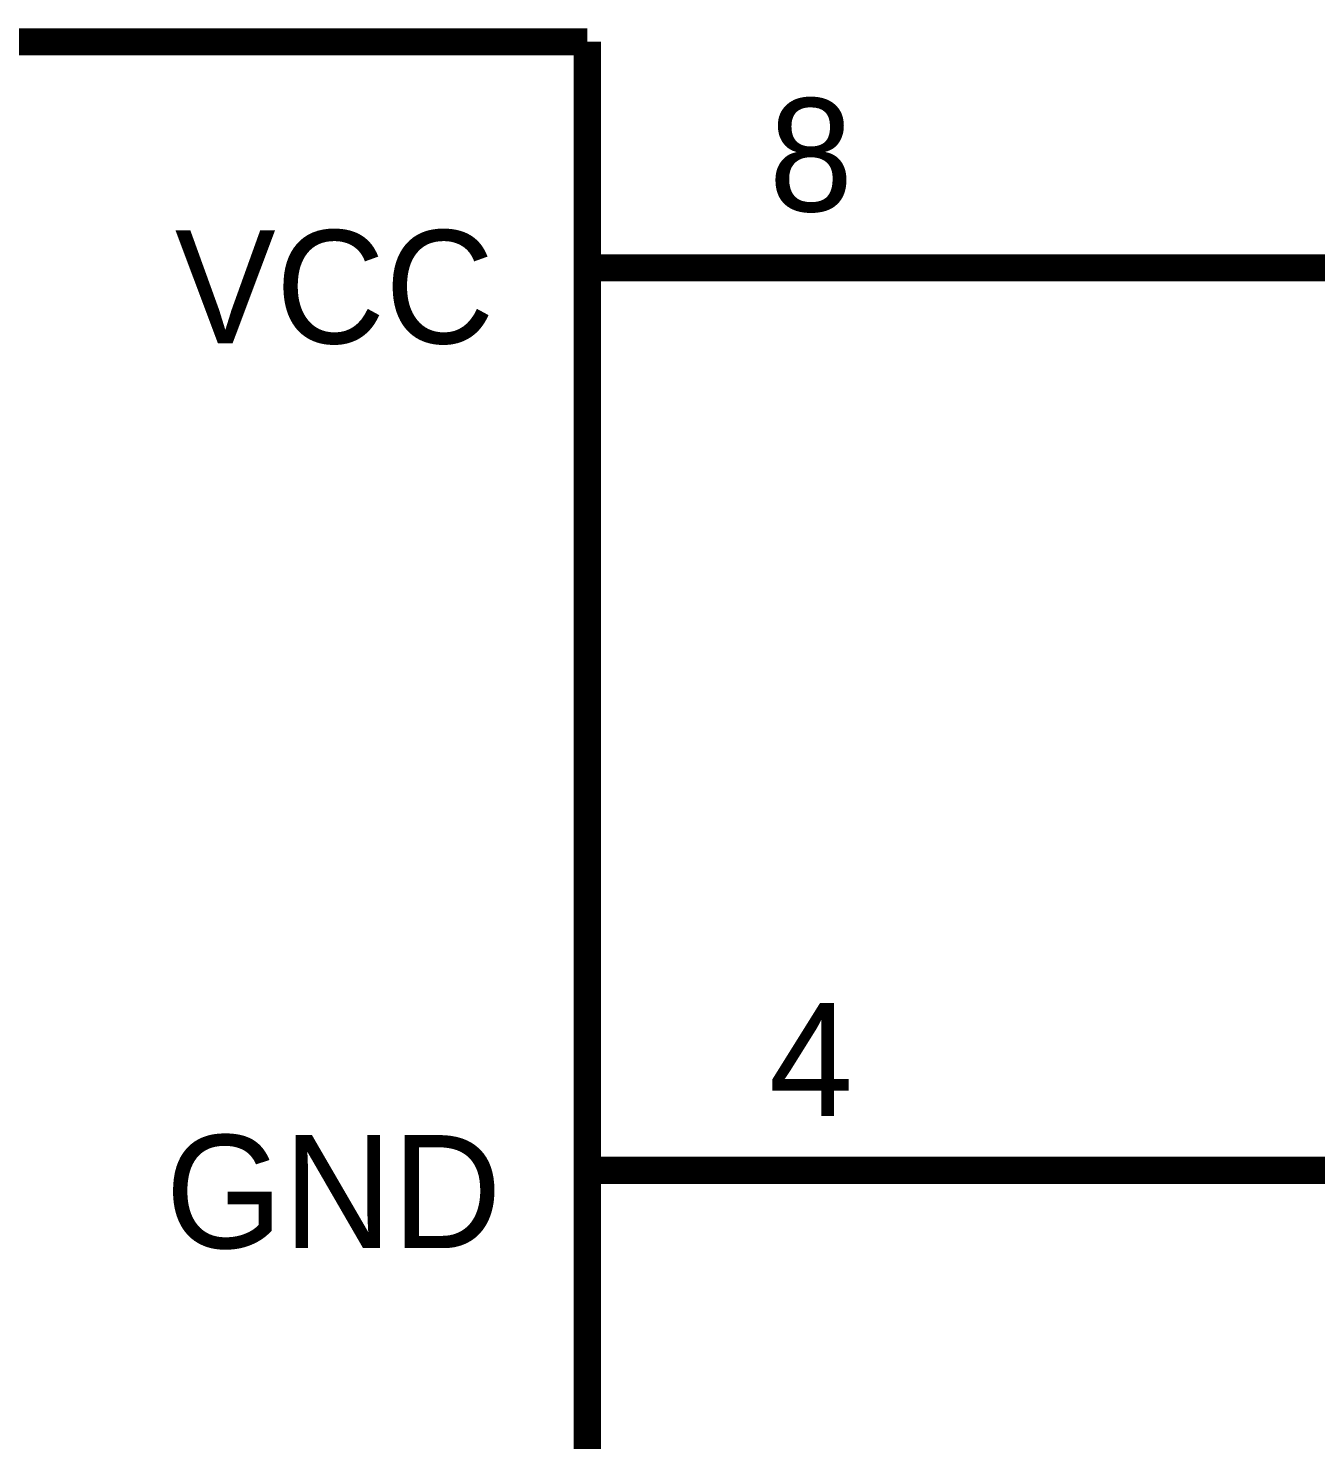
# Model space of a CAD drawing. Header units: inches. Extents: x 0 to 841, y 0 to 594.
# Drawn here: x 581.31 to 595.58, y 229.5 to 245.15 of the extents above; entities that cross this region are included whole.
import ezdxf

# ---------------------------------------------------------------- set-up
doc = ezdxf.new("R2010")
doc.units = ezdxf.units.IN
doc.layers.add('Sheet', color=255, linetype='Continuous')

msp = doc.modelspace()

# ---------------------------------------------------------------- linework, layer by layer
at = {"layer": 'Sheet'}
for points in [[(552.514, 245, 0.3, 0.3, 0), (587.503, 245, 0.3, 0.3, 0)], [(587.503, 245, 0.3, 0.3, 0), (587.503, 214.976, 0.3, 0.3, 0)], [(587.503, 242.492, 0.3, 0.3, 0), (592.52, 242.492, 0.3, 0.3, 0)], [(602.502, 242.492, 0.3, 0.3, 0), (600.02, 242.492, 0.3, 0.3, 0), (592.52, 242.492, 0.3, 0.3, 0)], [(587.503, 232.484, 0.3, 0.3, 0), (592.52, 232.484, 0.3, 0.3, 0)], [(600.02, 232.484, 0.3, 0.3, 0), (592.52, 232.484, 0.3, 0.3, 0)]]:
    msp.add_lwpolyline(points, format="xyseb", dxfattribs=at)

# ---------------------------------------------------------------- texts
for s, height, p in [('8', 1.254, (589.515, 243.119)), ('VCC', 1.2543, (582.93, 241.655)), ('4', 1.254, (589.515, 233.085)), ('GND', 1.2543, (582.826, 231.621))]:
    msp.add_text(s, height=height, dxfattribs=at).set_placement(p)

doc.saveas('drawing.dxf')
